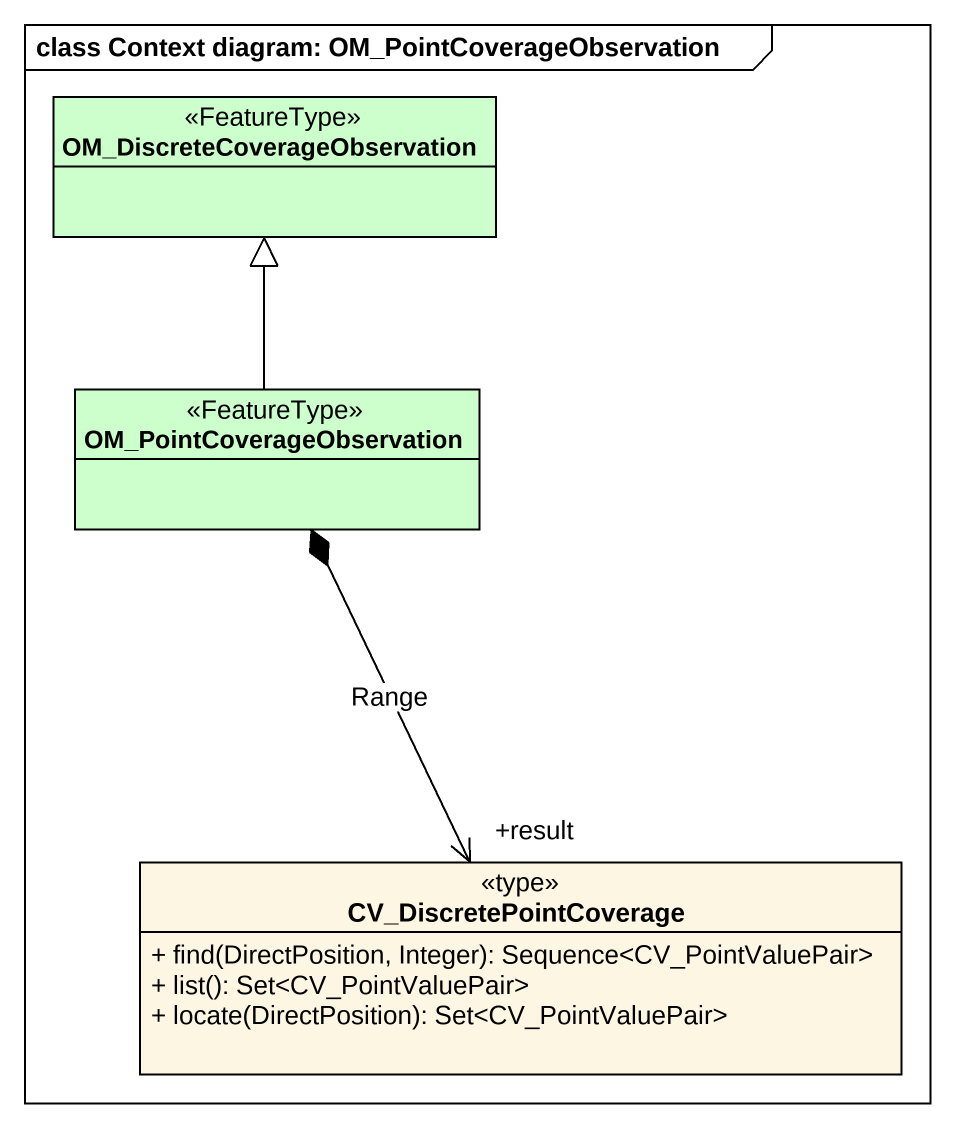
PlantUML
@startuml
mainframe class Context diagram: OM_PointCoverageObservation
hide circle
hide empty members
skinparam classAttributeIconSize 0
class "OM_DiscreteCoverageObservation" as OM_DiscreteCoverageObservati <<FeatureType>> #CCFFCC
class OM_PointCoverageObservation <<FeatureType>> #CCFFCC
class CV_DiscretePointCoverage <<type>> {
  + find(DirectPosition, Integer): Sequence<CV_PointValuePair>
  + list(): Set<CV_PointValuePair>
  + locate(DirectPosition): Set<CV_PointValuePair>
}
OM_PointCoverageObservation -up-|> OM_DiscreteCoverageObservati
CV_DiscretePointCoverage "+result" <-up-* OM_PointCoverageObservation : Range
@enduml
